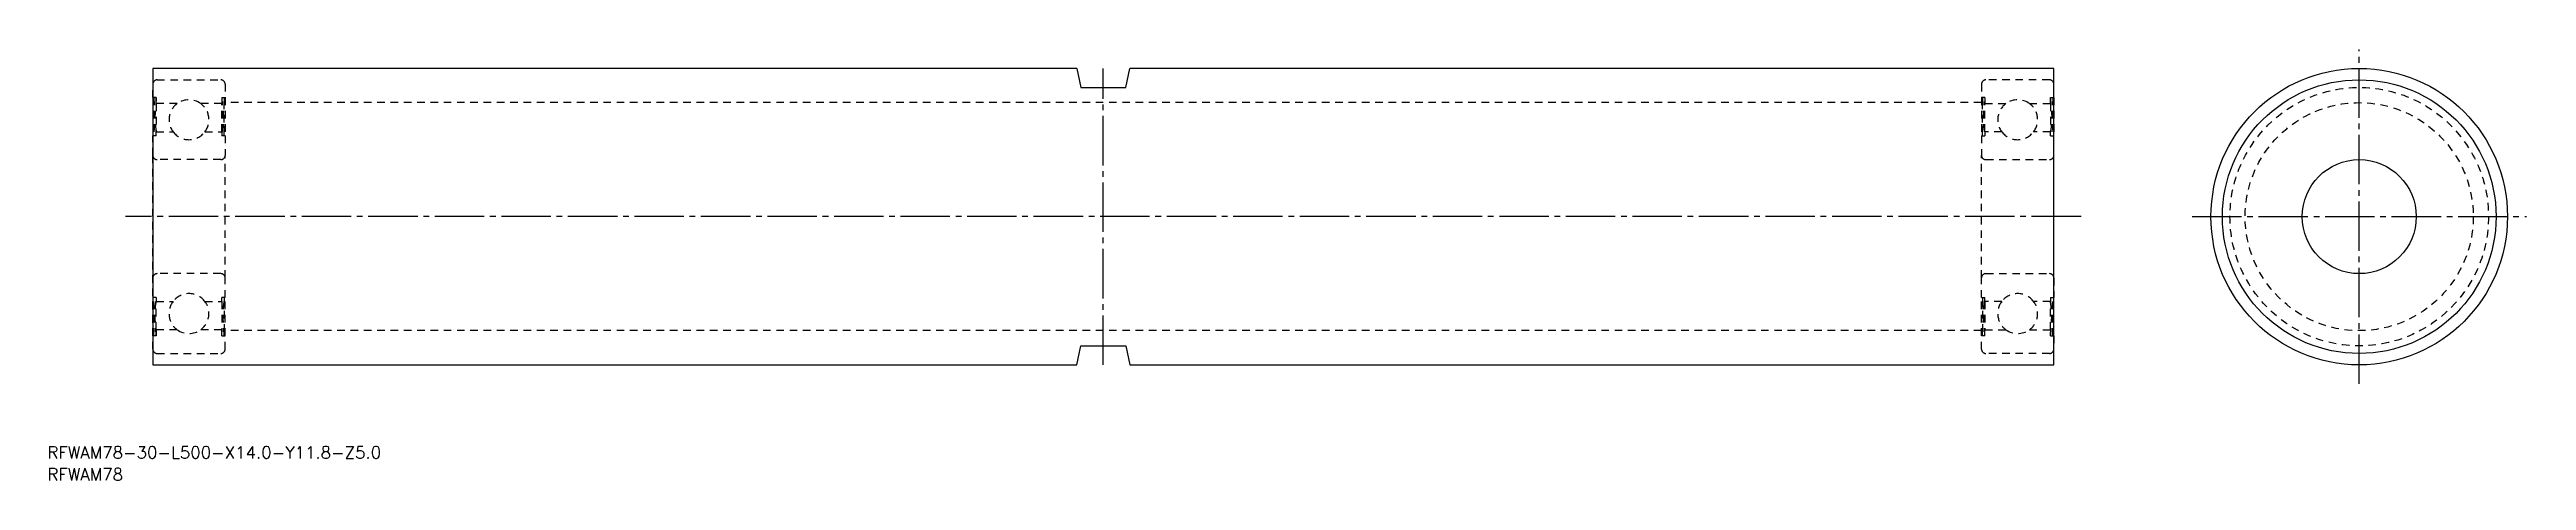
# Model space of a CAD drawing. Extents: x 52 to 704, y 135 to 249.
import ezdxf

# ---------------------------------------------------------------- set-up
doc = ezdxf.new("R2010")
doc.units = 0
doc.linetypes.add('CENTER', pattern=[17.5, 13, -1.5, 1.5, -1.5])
doc.linetypes.add('DASHED', pattern=[3.5, 2, -1.5])
doc.layers.get('0').update_dxf_attribs({"linetype": 'CONTINUOUS'})
doc.layers.add('CENTER', color=1, linetype='CENTER')
doc.styles.get("Standard").update_dxf_attribs({"font": 'txt.shx', "bigfont": '@extfont2.shx'})

msp = doc.modelspace()

# ---------------------------------------------------------------- linework, layer by layer
at = {"color": 7, "linetype": 'CONTINUOUS'}
for p, q in [((79.56, 243.92), (79.56, 165.92)), ((322.56, 243.92), (79.56, 243.92)), ((322.56, 243.92), (323.66, 238.92)), ((335.46, 238.92), (336.56, 243.92)), ((579.56, 243.92), (336.56, 243.92)), ((579.56, 165.92), (579.56, 243.92)), ((323.66, 238.92), (335.46, 238.92)), ((322.56, 165.92), (323.66, 170.92)), ((323.66, 170.92), (335.46, 170.92)), ((335.46, 170.92), (336.56, 165.92)), ((79.56, 165.92), (322.56, 165.92)), ((336.56, 165.92), (579.56, 165.92))]:
    msp.add_line(p, q, dxfattribs=at)
at = {"color": 3, "linetype": 'DASHED'}
for p, q in [((79.56, 236.24), (79.56, 239.82)), ((79.56, 236.24), (79.56, 226.22)), ((80.44, 236.24), (79.56, 236.24)), ((79.78, 236.24), (79.78, 226.22)), ((80.44, 236.24), (79.78, 226.22)), ((79.78, 236.24), (80.44, 226.22)), ((80.44, 234.67), (80.44, 236.24)), ((85.98, 234.67), (80.44, 234.67)), ((80.44, 234.67), (80.44, 227.27)), ((80.66, 240.92), (97.46, 240.92)), ((97.69, 234.67), (92.14, 234.67)), ((98.34, 236.24), (97.69, 226.22)), ((97.69, 236.24), (98.34, 226.22)), ((97.69, 236.24), (98.56, 236.24)), ((97.69, 236.24), (97.69, 234.67)), ((97.69, 227.27), (97.69, 234.67)), ((98.34, 226.22), (98.34, 236.24)), ((98.56, 239.82), (98.56, 236.24)), ((98.56, 236.24), (98.56, 226.22)), ((560.56, 234.92), (98.56, 234.92)), ((560.56, 239.82), (560.56, 236.24)), ((560.56, 236.24), (560.56, 226.22)), ((561.44, 236.24), (560.56, 236.24)), ((560.78, 226.22), (560.78, 236.24)), ((560.78, 236.24), (561.44, 226.22)), ((561.44, 236.24), (560.78, 226.22)), ((561.44, 236.24), (561.44, 234.67)), ((561.44, 234.67), (566.98, 234.67)), ((561.44, 227.27), (561.44, 234.67)), ((578.46, 240.92), (561.66, 240.92)), ((573.14, 234.67), (578.69, 234.67)), ((578.69, 236.24), (579.34, 226.22)), ((579.34, 236.24), (578.69, 226.22)), ((578.69, 234.67), (578.69, 236.24)), ((578.69, 236.24), (579.56, 236.24)), ((578.69, 234.67), (578.69, 227.27)), ((579.34, 236.24), (579.34, 226.22)), ((579.56, 236.24), (579.56, 239.82)), ((579.56, 236.24), (579.56, 226.22)), ((79.56, 221.02), (79.56, 226.22)), ((80.44, 226.22), (79.56, 226.22)), ((80.44, 227.27), (84.86, 227.27)), ((80.44, 226.22), (80.44, 227.27)), ((93.26, 227.27), (97.69, 227.27)), ((97.69, 227.27), (97.69, 226.22)), ((98.56, 226.22), (97.69, 226.22)), ((98.56, 226.22), (98.56, 221.02)), ((560.56, 226.22), (560.56, 221.02)), ((560.56, 226.22), (561.44, 226.22)), ((561.44, 227.27), (561.44, 226.22)), ((565.86, 227.27), (561.44, 227.27)), ((578.69, 227.27), (574.26, 227.27)), ((578.69, 226.22), (578.69, 227.27)), ((578.69, 226.22), (579.56, 226.22)), ((579.56, 221.02), (579.56, 226.22)), ((79.56, 170.02), (79.56, 221.02)), ((97.46, 219.92), (80.66, 219.92)), ((98.56, 188.82), (98.56, 221.02)), ((560.56, 188.82), (560.56, 221.02)), ((561.66, 219.92), (578.46, 219.92)), ((579.56, 170.02), (579.56, 221.02)), ((97.46, 189.92), (80.66, 189.92)), ((561.66, 189.92), (578.46, 189.92)), ((79.56, 188.82), (79.56, 183.62)), ((79.56, 173.59), (79.56, 183.62)), ((80.44, 183.62), (79.56, 183.62)), ((79.78, 173.59), (79.78, 183.62)), ((80.44, 173.59), (79.78, 183.62)), ((79.78, 173.59), (80.44, 183.62)), ((80.44, 183.62), (80.44, 182.57)), ((80.44, 182.57), (84.86, 182.57)), ((80.44, 175.17), (80.44, 182.57)), ((93.26, 182.57), (97.69, 182.57)), ((97.69, 182.57), (97.69, 183.62)), ((98.34, 173.59), (97.69, 183.62)), ((97.69, 173.59), (98.34, 183.62)), ((98.56, 183.62), (97.69, 183.62)), ((97.69, 182.57), (97.69, 175.17)), ((98.34, 183.62), (98.34, 173.59)), ((98.56, 183.62), (98.56, 188.82)), ((98.56, 173.59), (98.56, 183.62)), ((560.56, 183.62), (560.56, 188.82)), ((560.56, 173.59), (560.56, 183.62)), ((560.56, 183.62), (561.44, 183.62)), ((560.78, 183.62), (560.78, 173.59)), ((560.78, 173.59), (561.44, 183.62)), ((561.44, 173.59), (560.78, 183.62)), ((561.44, 182.57), (561.44, 183.62)), ((565.86, 182.57), (561.44, 182.57)), ((561.44, 182.57), (561.44, 175.17)), ((578.69, 182.57), (574.26, 182.57)), ((578.69, 183.62), (578.69, 182.57)), ((578.69, 173.59), (579.34, 183.62)), ((579.34, 173.59), (578.69, 183.62)), ((578.69, 183.62), (579.56, 183.62)), ((578.69, 175.17), (578.69, 182.57)), ((579.34, 173.59), (579.34, 183.62)), ((579.56, 188.82), (579.56, 183.62)), ((579.56, 173.59), (579.56, 183.62)), ((79.56, 173.59), (79.56, 170.02)), ((80.44, 173.59), (79.56, 173.59)), ((85.98, 175.17), (80.44, 175.17)), ((80.44, 175.17), (80.44, 173.59)), ((97.69, 175.17), (92.14, 175.17)), ((97.69, 173.59), (97.69, 175.17)), ((97.69, 173.59), (98.56, 173.59)), ((560.56, 174.92), (98.56, 174.92)), ((98.56, 170.02), (98.56, 173.59)), ((560.56, 170.02), (560.56, 173.59)), ((561.44, 173.59), (560.56, 173.59)), ((561.44, 173.59), (561.44, 175.17)), ((561.44, 175.17), (566.98, 175.17)), ((573.14, 175.17), (578.69, 175.17)), ((578.69, 175.17), (578.69, 173.59)), ((578.69, 173.59), (579.56, 173.59)), ((579.56, 173.59), (579.56, 170.02)), ((80.66, 168.92), (97.46, 168.92)), ((578.46, 168.92), (561.66, 168.92))]:
    msp.add_line(p, q, dxfattribs=at)
at = {"color": 7, "linetype": 'CONTINUOUS'}
for radius in [39, 36, 15]:
    msp.add_circle((659.9, 204.92), radius, dxfattribs=at)
at = {"color": 3, "linetype": 'DASHED'}
for radius in [34, 30]:
    msp.add_circle((659.9, 204.92), radius, dxfattribs=at)
for centre, radius, start, end in [((80.66, 239.82), 1.1, 90, 180), ((89.06, 230.42), 5.25, 125.95057, 216.8699), ((89.06, 230.42), 5.25, 54.04943, 125.95057), ((89.06, 230.42), 5.25, 323.1301, 54.04943), ((97.46, 239.82), 1.1, 0, 90), ((561.66, 239.82), 1.1, 90, 180), ((570.06, 230.42), 5.25, 125.95057, 216.8699), ((570.06, 230.42), 5.25, 54.04943, 125.95057), ((570.06, 230.42), 5.25, 323.1301, 54.04943), ((578.46, 239.82), 1.1, 360, 90), ((89.06, 230.42), 5.25, 216.8699, 323.1301), ((570.06, 230.42), 5.25, 216.8699, 323.1301), ((80.66, 221.02), 1.1, 180, 270), ((97.46, 221.02), 1.1, 270, 0), ((561.66, 221.02), 1.1, 180, 270), ((578.46, 221.02), 1.1, 270, 0), ((80.66, 188.82), 1.1, 90, 180), ((97.46, 188.82), 1.1, 0, 90), ((561.66, 188.82), 1.1, 90, 180), ((578.46, 188.82), 1.1, 0, 90), ((89.06, 179.42), 5.25, 143.1301, 234.04943), ((89.06, 179.42), 5.25, 36.8699, 143.1301), ((89.06, 179.42), 5.25, 305.95057, 36.8699), ((570.06, 179.42), 5.25, 143.1301, 234.04943), ((570.06, 179.42), 5.25, 36.8699, 143.1301), ((570.06, 179.42), 5.25, 305.95057, 36.8699), ((80.66, 170.02), 1.1, 180, 270), ((89.06, 179.42), 5.25, 234.04943, 305.95057), ((97.46, 170.02), 1.1, 270, 0), ((561.66, 170.02), 1.1, 180, 270), ((570.06, 179.42), 5.25, 234.04943, 305.95057), ((578.46, 170.02), 1.1, 270, 0)]:
    msp.add_arc(centre, radius, start, end, dxfattribs=at)
at = {"layer": 'CENTER', "color": 1, "linetype": 'CENTER'}
for p, q in [((659.9, 160.93), (659.9, 248.9)), ((329.56, 165.92), (329.56, 243.92)), ((586.73, 204.92), (72.39, 204.92)), ((615.92, 204.92), (703.89, 204.92))]:
    msp.add_line(p, q, dxfattribs=at)

# ---------------------------------------------------------------- texts
at = {"color": 7, "linetype": 'CONTINUOUS'}
for s, p in [('RFWAM78-30-L500-X14.0-Y11.8-Z5.0', (51.83, 141.27)), ('RFWAM78', (51.83, 135.5))]:
    msp.add_text(s, height=3.2, dxfattribs=at).set_placement(p)

doc.saveas('drawing.dxf')
